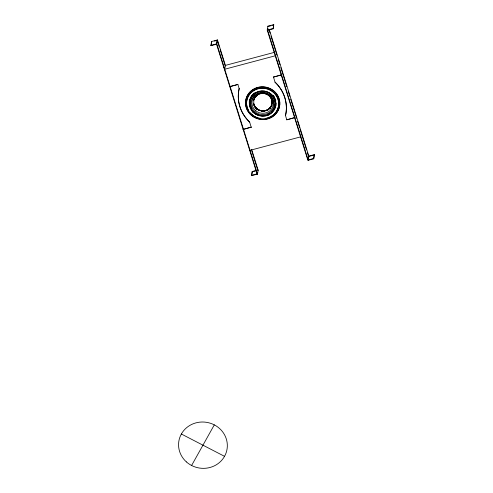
<?xml version="1.0" encoding="UTF-8"?>
<svg xmlns="http://www.w3.org/2000/svg" width="493" height="493" viewBox="0 0 493 493"><rect width="100%" height="100%" fill="white"/><g stroke="black" fill="none" stroke-linecap="round" stroke-linejoin="round"><path stroke-width="0.74" d="M274.909 105.829L275.605 102.131L274.854 98.785M274.798 99.013L274.016 98.501L274.737 100.276L274.829 99.13L274.016 98.501A12.689 12.023 9.9 0 0 258.936 91.963A12.689 12.023 9.9 0 0 250.056 104.972L251.202 108.596A12.689 12.023 9.9 0 0 267.218 114.844A12.689 12.023 9.9 0 0 274.737 100.276L274.965 99.568M250.53 105.249L250.481 106.827L250.715 106.112M274.921 99.438L274.737 100.276L274.841 99.192L274.737 100.276L274.946 99.506M250.271 101.201L250.968 97.503L251.769 95.79M272.081 103.869L272.173 100.825M272.148 103.758L272.21 100.806M272.228 103.746L272.136 101.083L272.222 102.482M275.895 105.237L276.055 103.111M272.278 103.604L272.407 102.421M216.556 44.197L211.047 45.664L210.949 45.356L211.62 41.504L217.456 39.951L225.48 65.655M211.047 45.664L211.62 41.504M256.348 170.393L252.219 171.49L251.646 175.65L257.475 174.097L216.784 43.803L217.456 39.951M243.117 129.419L251.233 127.157L243.117 129.419L216.458 43.889L217.13 40.038L217.228 40.352M229.8 86.602L237.897 84.445L229.781 86.706M249.631 122.011L249.612 122.116A37.634 35.644 9.9 0 1 239.173 88.691L239.191 88.586A37.634 35.644 9.9 0 0 249.631 122.011L251.214 127.262M250.573 105.675L250.481 106.827L250.561 105.619L250.056 104.972L250.555 105.564M314.324 154.636L313.653 158.487L308.143 159.948L308.815 156.102L314.324 154.636L313.751 158.795L307.915 160.348L267.224 30.048L267.896 26.203L273.726 24.65L273.153 28.81L267.323 30.363M267.644 30.276L267.982 28.347M273.153 28.81L273.726 24.65M251.646 175.65L252.219 171.49M281.565 74.844L273.449 77.105L281.565 74.844L267.551 29.962M257.475 174.097L258.147 170.251L251.627 149.379M285.509 115.565L285.49 115.67A37.634 35.644 9.9 0 0 275.051 82.245L275.069 82.14A37.634 35.644 9.9 0 1 285.509 115.565L286.784 119.811L294.9 117.55L286.784 119.811M274.737 100.276L274.897 99.364M308.464 158.974L308.914 156.41L269.233 29.352M250.666 105.983L250.481 106.827L250.641 105.915M264.507 93.405L266.75 94.052M250.019 98.785C247.831 104.608 250.931 111.535 256.452 114.222A13.194 12.498 9.9 0 0 262.331 115.781L266.713 115.263A12.695 12.023 9.9 0 0 271.822 112.515L274.521 109.23L275.87 105.557M271.816 104.88L271.316 106.513M271.212 106.525L272 104.744M250.327 98.07L250.857 96.924M254.598 97.793L253.63 100.406C253.211 97.318 263.305 88.845 254.598 97.793L256.366 95.599L255.386 96.628M271.119 106.482L271.705 105.212L269.344 108.67L271.415 106.42M191.598 465.491L214.301 424.867M269.4 95.593L269.616 96.086M256.274 108.522L260.101 110.685L256.348 108.602L255.164 107.086L258.431 109.908L256.317 108.485M251.22 96.4L251.935 95.352M255.023 107.024A9.595 9.09 9.9 0 0 258.363 109.908L260.705 110.783M255.152 96.69L255.879 95.741L254.468 97.7M270.805 106.975L269.733 108.38L271.378 106.402M252.009 95.229L253.433 93.725M270.503 107.702L269.505 108.756L269.85 108.435M269.585 108.676L269.924 108.331L267.101 110.278M255.898 95.599L256.859 94.853M255.916 95.808L257.839 94.342M270.91 97.522L269.301 95.716M265.69 110.777L268.414 109.569M256.323 108.608L255.097 107.098L258.431 109.908M265.659 110.728L267.945 109.779L269.881 108.306L267.853 109.865L265.585 110.752L267.976 109.81M258.387 94.071L260.088 93.331M258.424 94.157L260.101 93.411L258.443 94.206M265.567 110.703L268.21 109.538L267.915 109.902M271.07 25.691L268.315 26.425L268.223 26.117M272.45 25.328L273.825 24.958M214.473 41.085L216.538 40.531M267.224 30.048L273.054 28.502M210.949 45.356L216.784 43.803M274.453 52.344L225.4 65.39L224.728 69.242L275.267 55.795M223.785 67.356L224.112 67.27M250.05 150.328L300.915 136.795M257.728 170.023L258.049 169.937M314.423 154.944L308.587 156.497L307.441 152.824M252.317 171.798L256.446 170.701M258.147 170.251L257.821 170.338L251.775 150.975M251.547 175.342L257.377 173.789M263.157 111.091L264.131 110.98L262.664 111.036L264.969 110.802M265.043 110.808L262.695 111.116M253.698 104.559L253.784 104.22C257.445 112.355 251.621 99.968 254.437 106.075M264.211 111.061L261.327 110.857M262.67 111.171L264.174 111.11L261.173 110.999L265.068 110.863L263.163 111.135L259.78 110.494M265 93.454L266.731 94.101M258.363 109.902L260.119 110.568M265.93 93.781L268.519 95.143M181.362 434.013L224.537 456.345M274.016 98.501L274.811 99.068M257.494 109.341L255.849 107.924L256.625 108.676M257.075 109.224L255.953 108.257L256.311 108.608M269.338 95.673L271.292 98.403M275.069 99.604L275.605 102.131L275.045 99.42M251.042 107.56L251.603 108.485M250.567 105.262L250.697 105.582M254.129 105.225L254.591 106.186L254.086 105.108M271.236 98.002L272.007 99.635M271.205 98.027L271.926 99.678M271.119 98.089L272.278 102.014L272.074 100.855M274.428 98.822L274.786 99.697M274.404 98.754L273.091 96.382A12.689 12.023 9.9 0 0 259.022 91.495A12.689 12.023 9.9 0 0 250.025 102.612L250.111 104.029M274.761 98.754L273.578 95.599L274.78 98.914M275.23 99.001L275.834 100.923M249.144 101.891L251.917 110.642M313.653 158.487L313.751 158.795M267.896 26.203L267.995 26.511M268.913 29.451L270.059 33.117M270.977 36.057L276.937 55.154M278.317 59.561L279.919 64.7M280.837 67.633L286.803 86.731M288.177 91.137L289.779 96.277M290.697 99.216L296.663 118.308M297.581 121.247L299.645 127.853M300.101 129.326L306.523 149.884M281.546 74.948L308.242 160.262M273.467 76.994L275.051 82.245M237.897 84.445L239.173 88.691M217.684 41.813L219.286 46.946M220.198 49.873L225.233 65.994M243.135 129.308L257.149 174.183M274.854 99.913L275.063 100.831M250.308 105.299L250.524 106.223M249.495 104.639L249.939 106.587M253.636 103.413L253.833 104.571M250.999 107.425L251.202 108.596L251.017 107.412M275.094 100.954L275.359 103.548A12.689 12.023 9.9 0 1 271.464 111.917M269.93 113.088A12.689 12.023 9.9 0 1 268.21 114.012M253.562 93.645A12.695 12.023 9.9 0 1 254.567 92.838M257.975 88.179A16.318 15.456 9.9 0 1 259.213 87.896M269.689 114.505A14.963 14.174 9.9 0 1 267.872 115.208M267.255 115.393A14.963 14.174 9.9 0 1 260.754 115.738M259.466 115.479A14.963 14.174 9.9 0 1 254.665 113.415M254.129 113.051A14.963 14.174 9.9 0 1 252.151 111.375M257.063 118.369A17.169 16.263 9.9 0 1 248.509 93.682A17.169 16.263 9.9 0 1 275.661 92.653A17.169 16.263 9.9 0 1 270.164 117.87M269.554 118.129A17.169 16.263 9.9 0 1 259.663 119.059M259.004 118.924A17.169 16.263 9.9 0 1 257.703 118.573M248.558 110.377A16.103 15.252 9.9 0 1 262.911 88.013A16.103 15.252 9.9 0 1 276.505 111.282M276.092 111.905A16.103 15.252 9.9 0 1 266.263 118.234M259.996 118.302A16.103 15.252 9.9 0 1 258.757 118.037M258.147 117.87A16.103 15.252 9.9 0 1 250.333 112.879M270.521 107.597A9.595 9.09 9.9 0 1 269.523 108.645M264.193 111.005A9.595 9.09 9.9 0 1 261.198 110.894M257.358 109.372A9.681 9.17 9.9 0 1 254.955 107.043M271.97 104.867L271.532 105.964L271.97 104.873M275.488 100.245L275.063 99.549L275.488 100.245M275.605 102.131L275.051 99.709L275.605 102.131M251.202 108.596L251.011 107.425L251.202 108.596M255.756 110.765A10.772 10.205 9.9 0 0 273.276 105.071A10.772 10.205 9.9 0 0 259.041 93.405A10.772 10.205 9.9 0 0 255.756 110.765M252.237 115.042A16.103 15.252 9.9 0 0 278.434 106.525A16.103 15.252 9.9 0 0 257.155 89.085A16.103 15.252 9.9 0 0 252.237 115.042M251.596 115.535A17.169 16.263 9.9 0 0 279.531 106.451A17.169 16.263 9.9 0 0 256.841 87.859A17.169 16.263 9.9 0 0 251.596 115.535M252.86 111.991A13.329 12.627 9.9 0 0 275.328 107.492A13.329 12.627 9.9 0 0 259.638 91.174A13.329 12.627 9.9 0 0 252.86 111.991M255.115 111.856A11.635 11.019 9.9 0 0 274.04 105.699A11.635 11.019 9.9 0 0 258.665 93.103A11.635 11.019 9.9 0 0 255.115 111.856M256.952 108.682A9.17 8.689 9.9 0 0 271.871 103.832A9.17 8.689 9.9 0 0 259.749 93.898A9.17 8.689 9.9 0 0 256.952 108.682M186.397 461.91A24.428 23.134 9.9 0 0 226.737 450.707A24.428 23.134 9.9 0 0 195.715 422.926A24.428 23.134 9.9 0 0 186.397 461.91"/></g></svg>
